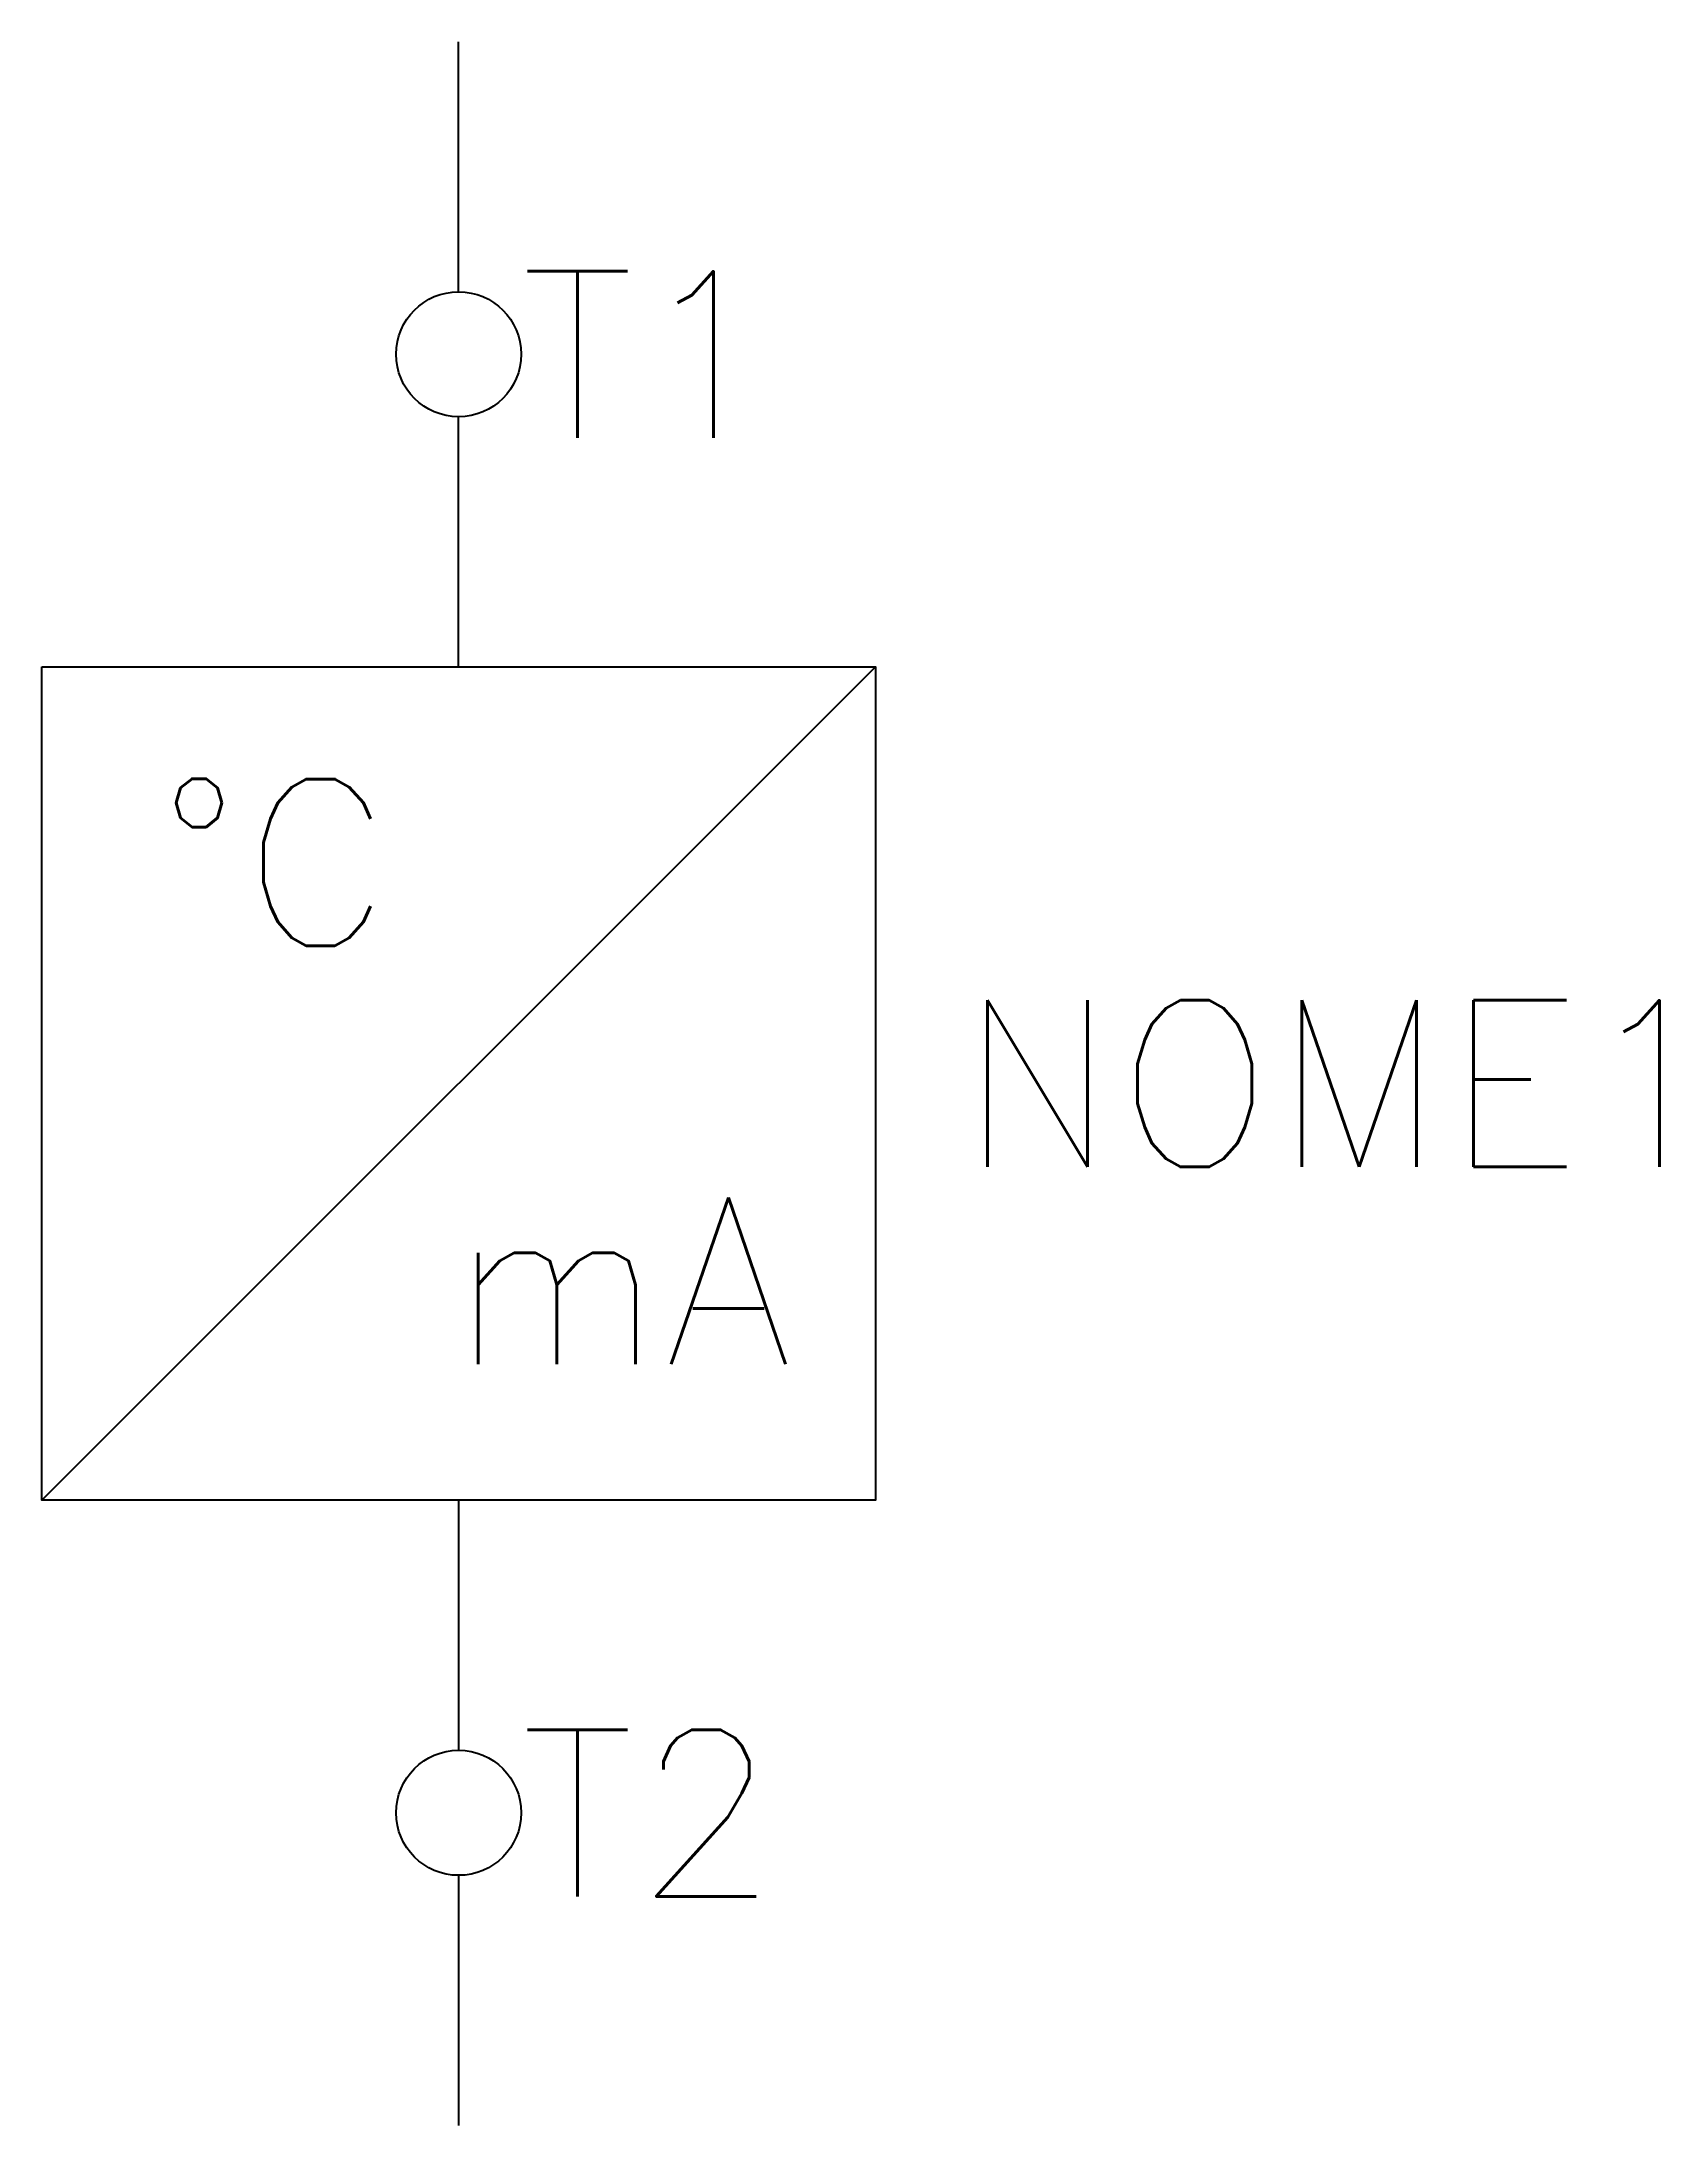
# Model space of a CAD drawing. Extents: x 259.9 to 279.3, y 174.7 to 199.7.
import ezdxf
from ezdxf.enums import TextEntityAlignment as Align

# ---------------------------------------------------------------- set-up
doc = ezdxf.new("R2010")
doc.units = 0
doc.header["$MEASUREMENT"] = 0
doc.layers.get('0').update_dxf_attribs({"linetype": 'CONTINUOUS'})
doc.styles.add('ROMANS', font='romans')

msp = doc.modelspace()

# ---------------------------------------------------------------- linework, layer by layer
for p, q in [((264.852, 196.748), (264.852, 199.748)), ((264.852, 192.248), (264.852, 195.248)), ((259.852, 182.248), (269.852, 192.248)), ((264.852, 182.248), (264.852, 179.248)), ((264.852, 177.748), (264.852, 174.748))]:
    msp.add_line(p, q)
msp.add_lwpolyline([(259.852, 192.248), (269.852, 192.248), (269.852, 182.248), (259.852, 182.248)], close=True)
at = {"linetype": 'Continuous'}
for centre in [(264.852, 195.998), (264.852, 178.498)]:
    msp.add_circle(centre, 0.75, dxfattribs=at)

# ---------------------------------------------------------------- texts
at = {"linetype": 'Continuous', "style": 'ROMANS'}
msp.add_text('°C', height=2, dxfattribs=at).set_placement((261.225, 189.901), align=Align.MIDDLE_LEFT)
msp.add_text('mA', height=2, dxfattribs=at).set_placement((266.802, 184.882), align=Align.MIDDLE_CENTER)
at = {"lineweight": -3, "style": 'ROMANS'}
for tag, p in [('T1', (265.593, 195.994)), ('NOME1', (270.852, 187.248)), ('T2', (265.593, 178.494))]:
    msp.add_attdef(tag, text='', height=2, dxfattribs=at).set_placement(p, align=Align.MIDDLE_LEFT)

doc.saveas('drawing.dxf')
